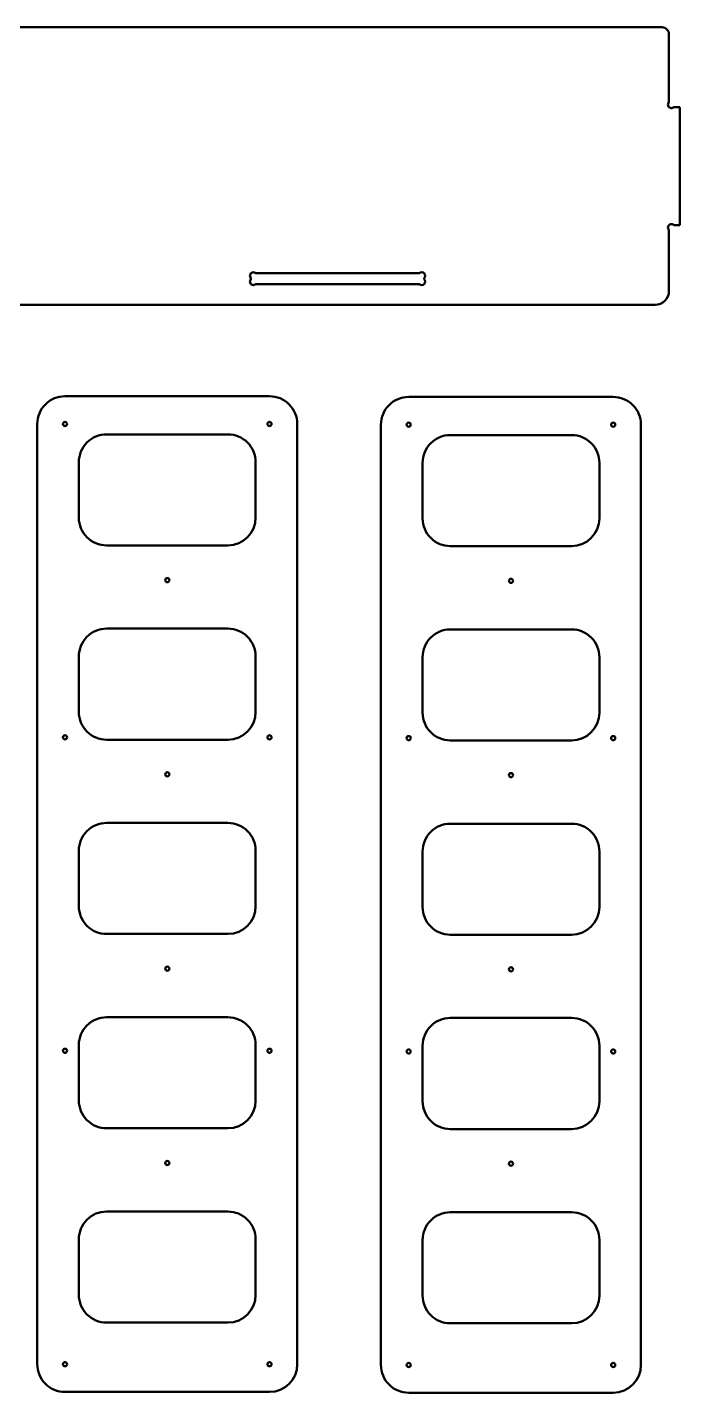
# Model space of a CAD drawing. Header units: millimetres. Extents: x -4457 to 5436, y 521 to 6420.
# Drawn here: x 5 to 946, y 777 to 2745 of the extents above; entities that cross this region are included whole.
import ezdxf

# ---------------------------------------------------------------- set-up
doc = ezdxf.new("R2010")
doc.units = ezdxf.units.MM
doc.header["$MEASUREMENT"] = 0
doc.layers.add('layer 1', color=7, linetype='Continuous')

msp = doc.modelspace()

# ---------------------------------------------------------------- linework, layer by layer
at = {"layer": 'layer 1', "lineweight": 50}
for points in [[(920.0793, 2744.6323), (920.0793, 2744.6323), (-15.9207, 2744.6323), (-15.9207, 2744.6323)], [(930.0793, 2636.7033), (930.0793, 2636.7033), (930.0793, 2734.6323), (930.0793, 2734.6323)], [(945.5793, 2629.6323), (945.5793, 2629.6323), (937.1504, 2629.6323), (937.1504, 2629.6323)], [(945.5793, 2459.6323), (945.5793, 2459.6323), (945.5793, 2629.6323), (945.5793, 2629.6323)], [(937.1504, 2459.6323), (937.1504, 2459.6323), (945.5793, 2459.6323), (945.5793, 2459.6323)], [(930.0793, 2364.6323), (930.0793, 2364.6323), (930.0793, 2452.5612), (930.0793, 2452.5612)], [(327.0793, 2381.7033), (327.0793, 2381.7033), (327.0793, 2383.0612), (327.0793, 2383.0612)], [(334.1504, 2390.1323), (334.1504, 2390.1323), (570.0083, 2390.1323), (570.0083, 2390.1323)], [(577.0793, 2383.0612), (577.0793, 2383.0612), (577.0793, 2381.7033), (577.0793, 2381.7033)], [(570.0083, 2374.6323), (570.0083, 2374.6323), (334.1504, 2374.6323), (334.1504, 2374.6323)], [(910.0793, 2344.6323), (921.125, 2344.6323), (930.0793, 2353.5865), (930.0793, 2364.6321)], [(-5.9207, 2344.6323), (-5.9207, 2344.6323), (910.0793, 2344.6323), (910.0793, 2344.6323)], [(353.9387, 2213.0033), (353.9387, 2213.0033), (58.9387, 2213.0033), (58.9387, 2213.0033)], [(849.6816, 2211.9491), (849.6816, 2211.9491), (554.6816, 2211.9491), (554.6816, 2211.9491)], [(18.9387, 2173.0033), (18.9387, 2173.0033), (18.9387, 818.0033), (18.9387, 818.0033)], [(393.9387, 818.0033), (393.9387, 818.0033), (393.9387, 2173.0033), (393.9387, 2173.0033)], [(514.6816, 2171.9491), (514.6816, 2171.9491), (514.6816, 816.9491), (514.6816, 816.9491)], [(889.6816, 816.9491), (889.6816, 816.9491), (889.6816, 2171.9491), (889.6816, 2171.9491)], [(118.9387, 2158.0033), (118.9387, 2158.0033), (293.9387, 2158.0033), (293.9387, 2158.0033)], [(614.6816, 2156.9491), (614.6816, 2156.9491), (789.6816, 2156.9491), (789.6816, 2156.9491)], [(78.9387, 2038.0033), (78.9387, 2038.0033), (78.9387, 2118.0033), (78.9387, 2118.0033)], [(333.9387, 2118.0033), (333.9387, 2118.0033), (333.9387, 2038.0033), (333.9387, 2038.0033)], [(574.6816, 2036.9491), (574.6816, 2036.9491), (574.6816, 2116.9491), (574.6816, 2116.9491)], [(829.6816, 2116.9491), (829.6816, 2116.9491), (829.6816, 2036.9491), (829.6816, 2036.9491)], [(293.9387, 1998.0033), (316.03, 1998.0033), (333.9386, 2015.9118), (333.9387, 2038.0031)], [(789.6816, 1996.9491), (811.7729, 1996.9491), (829.6815, 2014.8576), (829.6816, 2036.9489)], [(293.9387, 1998.0033), (293.9387, 1998.0033), (118.9387, 1998.0033), (118.9387, 1998.0033)], [(789.6816, 1996.9491), (789.6816, 1996.9491), (614.6816, 1996.9491), (614.6816, 1996.9491)], [(118.9387, 1878.0033), (118.9387, 1878.0033), (293.9387, 1878.0033), (293.9387, 1878.0033)], [(614.6816, 1876.9491), (614.6816, 1876.9491), (789.6816, 1876.9491), (789.6816, 1876.9491)], [(78.9387, 1758.0033), (78.9387, 1758.0033), (78.9387, 1838.0033), (78.9387, 1838.0033)], [(333.9387, 1838.0033), (333.9387, 1838.0033), (333.9387, 1758.0033), (333.9387, 1758.0033)], [(574.6816, 1756.9491), (574.6816, 1756.9491), (574.6816, 1836.9491), (574.6816, 1836.9491)], [(829.6816, 1836.9491), (829.6816, 1836.9491), (829.6816, 1756.9491), (829.6816, 1756.9491)], [(293.9387, 1718.0033), (316.03, 1718.0033), (333.9386, 1735.9118), (333.9387, 1758.0031)], [(789.6816, 1716.9491), (811.7729, 1716.9491), (829.6815, 1734.8576), (829.6816, 1756.9489)], [(293.9387, 1718.0033), (293.9387, 1718.0033), (118.9387, 1718.0033), (118.9387, 1718.0033)], [(789.6816, 1716.9491), (789.6816, 1716.9491), (614.6816, 1716.9491), (614.6816, 1716.9491)], [(118.9387, 1598.0033), (118.9387, 1598.0033), (293.9387, 1598.0033), (293.9387, 1598.0033)], [(614.6816, 1596.9491), (614.6816, 1596.9491), (789.6816, 1596.9491), (789.6816, 1596.9491)], [(78.9387, 1478.0033), (78.9387, 1478.0033), (78.9387, 1558.0033), (78.9387, 1558.0033)], [(333.9387, 1558.0033), (333.9387, 1558.0033), (333.9387, 1478.0033), (333.9387, 1478.0033)], [(574.6816, 1476.9491), (574.6816, 1476.9491), (574.6816, 1556.9491), (574.6816, 1556.9491)], [(829.6816, 1556.9491), (829.6816, 1556.9491), (829.6816, 1476.9491), (829.6816, 1476.9491)], [(293.9387, 1438.0033), (316.03, 1438.0033), (333.9386, 1455.9118), (333.9387, 1478.0031)], [(789.6816, 1436.9491), (811.7729, 1436.9491), (829.6815, 1454.8576), (829.6816, 1476.9489)], [(293.9387, 1438.0033), (293.9387, 1438.0033), (118.9387, 1438.0033), (118.9387, 1438.0033)], [(789.6816, 1436.9491), (789.6816, 1436.9491), (614.6816, 1436.9491), (614.6816, 1436.9491)], [(118.9387, 1318.0033), (118.9387, 1318.0033), (293.9387, 1318.0033), (293.9387, 1318.0033)], [(614.6816, 1316.9491), (614.6816, 1316.9491), (789.6816, 1316.9491), (789.6816, 1316.9491)], [(78.9387, 1198.0033), (78.9387, 1198.0033), (78.9387, 1278.0033), (78.9387, 1278.0033)], [(333.9387, 1278.0033), (333.9387, 1278.0033), (333.9387, 1198.0033), (333.9387, 1198.0033)], [(574.6816, 1196.9491), (574.6816, 1196.9491), (574.6816, 1276.9491), (574.6816, 1276.9491)], [(829.6816, 1276.9491), (829.6816, 1276.9491), (829.6816, 1196.9491), (829.6816, 1196.9491)], [(293.9387, 1158.0033), (316.03, 1158.0033), (333.9386, 1175.9118), (333.9387, 1198.0031)], [(789.6816, 1156.9491), (811.7729, 1156.9491), (829.6815, 1174.8576), (829.6816, 1196.9489)], [(293.9387, 1158.0033), (293.9387, 1158.0033), (118.9387, 1158.0033), (118.9387, 1158.0033)], [(789.6816, 1156.9491), (789.6816, 1156.9491), (614.6816, 1156.9491), (614.6816, 1156.9491)], [(118.9387, 1038.0033), (118.9387, 1038.0033), (293.9387, 1038.0033), (293.9387, 1038.0033)], [(614.6816, 1036.9491), (614.6816, 1036.9491), (789.6816, 1036.9491), (789.6816, 1036.9491)], [(78.9387, 918.0033), (78.9387, 918.0033), (78.9387, 998.0033), (78.9387, 998.0033)], [(333.9387, 998.0033), (333.9387, 998.0033), (333.9387, 918.0033), (333.9387, 918.0033)], [(574.6816, 916.9491), (574.6816, 916.9491), (574.6816, 996.9491), (574.6816, 996.9491)], [(829.6816, 996.9491), (829.6816, 996.9491), (829.6816, 916.9491), (829.6816, 916.9491)], [(293.9387, 878.0033), (316.03, 878.0033), (333.9386, 895.9118), (333.9387, 918.0031)], [(789.6816, 876.9491), (811.7729, 876.9491), (829.6815, 894.8576), (829.6816, 916.9489)], [(293.9387, 878.0033), (293.9387, 878.0033), (118.9387, 878.0033), (118.9387, 878.0033)], [(789.6816, 876.9491), (789.6816, 876.9491), (614.6816, 876.9491), (614.6816, 876.9491)], [(353.9387, 778.0033), (376.03, 778.0033), (393.9386, 795.9118), (393.9387, 818.0031)], [(849.6816, 776.9491), (871.7729, 776.9491), (889.6815, 794.8576), (889.6816, 816.9489)], [(58.9387, 778.0033), (58.9387, 778.0033), (353.9387, 778.0033), (353.9387, 778.0033)], [(554.6816, 776.9491), (554.6816, 776.9491), (849.6816, 776.9491), (849.6816, 776.9491)]]:
    msp.add_open_spline(points, degree=3, dxfattribs=at)
for points, knots in [([(930.0793, 2734.6323), (930.0793, 2737.2844), (929.0258, 2739.828), (927.1504, 2741.7033), (927.1504, 2741.7033), (925.275, 2743.5787), (922.7315, 2744.6323), (920.0793, 2744.6323)], [0, 0, 0, 0, 0.333333333, 0.333333333, 0.333333333, 0.333333333, 1, 1, 1, 1]), ([(930.0793, 2636.7033), (928.8162, 2635.4402), (928.3229, 2633.5992), (928.7852, 2631.8737), (928.7852, 2631.8737), (929.2476, 2630.1482), (930.5953, 2628.8005), (932.3208, 2628.3382), (932.3208, 2628.3382), (934.0462, 2627.8758), (935.8873, 2628.3691), (937.1504, 2629.6323)], [0, 0, 0, 0, 0.25, 0.25, 0.25, 0.25, 0.5, 0.5, 0.5, 0.5, 1, 1, 1, 1]), ([(937.1504, 2459.6323), (935.8873, 2460.8954), (934.0462, 2461.3887), (932.3208, 2460.9263), (932.3208, 2460.9263), (930.5953, 2460.464), (929.2476, 2459.1163), (928.7852, 2457.3908), (928.7852, 2457.3908), (928.3229, 2455.6654), (928.8162, 2453.8243), (930.0793, 2452.5612)], [0, 0, 0, 0, 0.25, 0.25, 0.25, 0.25, 0.5, 0.5, 0.5, 0.5, 1, 1, 1, 1]), ([(334.1504, 2390.1323), (332.8873, 2391.3954), (331.0462, 2391.8887), (329.3208, 2391.4263), (329.3208, 2391.4263), (327.5953, 2390.964), (326.2476, 2389.6163), (325.7852, 2387.8908), (325.7852, 2387.8908), (325.3229, 2386.1654), (325.8162, 2384.3243), (327.0793, 2383.0612)], [0, 0, 0, 0, 0.25, 0.25, 0.25, 0.25, 0.5, 0.5, 0.5, 0.5, 1, 1, 1, 1]), ([(327.0793, 2381.7033), (325.8162, 2380.4402), (325.3229, 2378.5992), (325.7852, 2376.8737), (325.7852, 2376.8737), (326.2476, 2375.1482), (327.5953, 2373.8005), (329.3208, 2373.3382), (329.3208, 2373.3382), (331.0462, 2372.8758), (332.8873, 2373.3691), (334.1504, 2374.6323)], [0, 0, 0, 0, 0.25, 0.25, 0.25, 0.25, 0.5, 0.5, 0.5, 0.5, 1, 1, 1, 1]), ([(577.0793, 2383.0612), (579.032, 2385.0138), (579.032, 2388.1796), (577.0794, 2390.1322), (577.0794, 2390.1322), (575.1267, 2392.0849), (571.9609, 2392.0849), (570.0083, 2390.1323)], [0, 0, 0, 0, 0.333333333, 0.333333333, 0.333333333, 0.333333333, 1, 1, 1, 1]), ([(570.0083, 2374.6323), (571.9609, 2372.6796), (575.1267, 2372.6796), (577.0793, 2374.6322), (577.0793, 2374.6322), (579.032, 2376.5849), (579.032, 2379.7507), (577.0794, 2381.7033)], [0, 0, 0, 0, 0.333333333, 0.333333333, 0.333333333, 0.333333333, 1, 1, 1, 1]), ([(58.9387, 2213.0033), (48.33, 2213.0033), (38.1559, 2208.7891), (30.6544, 2201.2876), (30.6544, 2201.2876), (23.153, 2193.7862), (18.9387, 2183.612), (18.9387, 2173.0033)], [0, 0, 0, 0, 0.333333333, 0.333333333, 0.333333333, 0.333333333, 1, 1, 1, 1]), ([(393.9387, 2173.0033), (393.9387, 2183.612), (389.7244, 2193.7862), (382.223, 2201.2876), (382.223, 2201.2876), (374.7215, 2208.7891), (364.5473, 2213.0033), (353.9387, 2213.0033)], [0, 0, 0, 0, 0.333333333, 0.333333333, 0.333333333, 0.333333333, 1, 1, 1, 1]), ([(554.6816, 2211.9491), (544.0729, 2211.9491), (533.8988, 2207.7348), (526.3973, 2200.2334), (526.3973, 2200.2334), (518.8958, 2192.7319), (514.6816, 2182.5578), (514.6816, 2171.9491)], [0, 0, 0, 0, 0.333333333, 0.333333333, 0.333333333, 0.333333333, 1, 1, 1, 1]), ([(889.6816, 2171.9491), (889.6816, 2182.5578), (885.4673, 2192.7319), (877.9658, 2200.2334), (877.9658, 2200.2334), (870.4644, 2207.7348), (860.2902, 2211.9491), (849.6816, 2211.9491)], [0, 0, 0, 0, 0.333333333, 0.333333333, 0.333333333, 0.333333333, 1, 1, 1, 1]), ([(61.9387, 2173.0033), (61.9387, 2174.6602), (60.5955, 2176.0033), (58.9387, 2176.0033), (58.9387, 2176.0033), (57.2818, 2176.0033), (55.9387, 2174.6602), (55.9387, 2173.0033), (55.9387, 2173.0033), (55.9387, 2171.3465), (57.2818, 2170.0033), (58.9387, 2170.0033), (58.9387, 2170.0033), (60.5955, 2170.0033), (61.9387, 2171.3465), (61.9387, 2173.0033)], [0, 0, 0, 0, 0.2, 0.2, 0.2, 0.2, 0.4, 0.4, 0.4, 0.4, 0.6, 0.6, 0.6, 0.6, 1, 1, 1, 1]), ([(356.9387, 2173.0033), (356.9387, 2174.6602), (355.5955, 2176.0033), (353.9387, 2176.0033), (353.9387, 2176.0033), (352.2818, 2176.0033), (350.9387, 2174.6602), (350.9387, 2173.0033), (350.9387, 2173.0033), (350.9387, 2171.3465), (352.2818, 2170.0033), (353.9387, 2170.0033), (353.9387, 2170.0033), (355.5955, 2170.0033), (356.9387, 2171.3465), (356.9387, 2173.0033)], [0, 0, 0, 0, 0.2, 0.2, 0.2, 0.2, 0.4, 0.4, 0.4, 0.4, 0.6, 0.6, 0.6, 0.6, 1, 1, 1, 1]), ([(557.6816, 2171.9491), (557.6816, 2173.606), (556.3384, 2174.9491), (554.6816, 2174.9491), (554.6816, 2174.9491), (553.0247, 2174.9491), (551.6816, 2173.606), (551.6816, 2171.9491), (551.6816, 2171.9491), (551.6816, 2170.2923), (553.0247, 2168.9491), (554.6816, 2168.9491), (554.6816, 2168.9491), (556.3384, 2168.9491), (557.6816, 2170.2922), (557.6816, 2171.9491)], [0, 0, 0, 0, 0.2, 0.2, 0.2, 0.2, 0.4, 0.4, 0.4, 0.4, 0.6, 0.6, 0.6, 0.6, 1, 1, 1, 1]), ([(852.6816, 2171.9491), (852.6816, 2173.606), (851.3384, 2174.9491), (849.6816, 2174.9491), (849.6816, 2174.9491), (848.0247, 2174.9491), (846.6816, 2173.606), (846.6816, 2171.9491), (846.6816, 2171.9491), (846.6816, 2170.2923), (848.0247, 2168.9491), (849.6816, 2168.9491), (849.6816, 2168.9491), (851.3384, 2168.9491), (852.6816, 2170.2922), (852.6816, 2171.9491)], [0, 0, 0, 0, 0.2, 0.2, 0.2, 0.2, 0.4, 0.4, 0.4, 0.4, 0.6, 0.6, 0.6, 0.6, 1, 1, 1, 1]), ([(118.9387, 2158.0033), (108.33, 2158.0033), (98.1559, 2153.7891), (90.6544, 2146.2876), (90.6544, 2146.2876), (83.153, 2138.7862), (78.9387, 2128.612), (78.9387, 2118.0033)], [0, 0, 0, 0, 0.333333333, 0.333333333, 0.333333333, 0.333333333, 1, 1, 1, 1]), ([(333.9387, 2118.0033), (333.9387, 2128.612), (329.7244, 2138.7862), (322.223, 2146.2876), (322.223, 2146.2876), (314.7215, 2153.7891), (304.5473, 2158.0033), (293.9387, 2158.0033)], [0, 0, 0, 0, 0.333333333, 0.333333333, 0.333333333, 0.333333333, 1, 1, 1, 1]), ([(614.6816, 2156.9491), (604.0729, 2156.9491), (593.8988, 2152.7348), (586.3973, 2145.2334), (586.3973, 2145.2334), (578.8958, 2137.7319), (574.6816, 2127.5578), (574.6816, 2116.9491)], [0, 0, 0, 0, 0.333333333, 0.333333333, 0.333333333, 0.333333333, 1, 1, 1, 1]), ([(829.6816, 2116.9491), (829.6816, 2127.5578), (825.4673, 2137.7319), (817.9658, 2145.2334), (817.9658, 2145.2334), (810.4644, 2152.7348), (800.2902, 2156.9491), (789.6816, 2156.9491)], [0, 0, 0, 0, 0.333333333, 0.333333333, 0.333333333, 0.333333333, 1, 1, 1, 1]), ([(78.9387, 2038.0033), (78.9387, 2027.3947), (83.153, 2017.2205), (90.6544, 2009.7191), (90.6544, 2009.7191), (98.1559, 2002.2176), (108.33, 1998.0033), (118.9387, 1998.0033)], [0, 0, 0, 0, 0.333333333, 0.333333333, 0.333333333, 0.333333333, 1, 1, 1, 1]), ([(574.6816, 2036.9491), (574.6816, 2026.3405), (578.8958, 2016.1663), (586.3973, 2008.6648), (586.3973, 2008.6648), (593.8988, 2001.1634), (604.0729, 1996.9491), (614.6816, 1996.9491)], [0, 0, 0, 0, 0.333333333, 0.333333333, 0.333333333, 0.333333333, 1, 1, 1, 1]), ([(209.4387, 1948.0033), (209.4387, 1949.6602), (208.0955, 1951.0033), (206.4387, 1951.0033), (206.4387, 1951.0033), (204.7818, 1951.0033), (203.4387, 1949.6602), (203.4387, 1948.0033), (203.4387, 1948.0033), (203.4387, 1946.3465), (204.7818, 1945.0033), (206.4387, 1945.0033), (206.4387, 1945.0033), (208.0955, 1945.0033), (209.4387, 1946.3465), (209.4387, 1948.0033)], [0, 0, 0, 0, 0.2, 0.2, 0.2, 0.2, 0.4, 0.4, 0.4, 0.4, 0.6, 0.6, 0.6, 0.6, 1, 1, 1, 1]), ([(705.1816, 1946.9491), (705.1816, 1948.606), (703.8384, 1949.9491), (702.1816, 1949.9491), (702.1816, 1949.9491), (700.5247, 1949.9491), (699.1816, 1948.606), (699.1816, 1946.9491), (699.1816, 1946.9491), (699.1816, 1945.2923), (700.5247, 1943.9491), (702.1816, 1943.9491), (702.1816, 1943.9491), (703.8384, 1943.9491), (705.1816, 1945.2922), (705.1816, 1946.9491)], [0, 0, 0, 0, 0.2, 0.2, 0.2, 0.2, 0.4, 0.4, 0.4, 0.4, 0.6, 0.6, 0.6, 0.6, 1, 1, 1, 1]), ([(118.9387, 1878.0033), (108.33, 1878.0033), (98.1559, 1873.7891), (90.6544, 1866.2876), (90.6544, 1866.2876), (83.153, 1858.7862), (78.9387, 1848.612), (78.9387, 1838.0033)], [0, 0, 0, 0, 0.333333333, 0.333333333, 0.333333333, 0.333333333, 1, 1, 1, 1]), ([(333.9387, 1838.0033), (333.9387, 1848.612), (329.7244, 1858.7862), (322.223, 1866.2876), (322.223, 1866.2876), (314.7215, 1873.7891), (304.5473, 1878.0033), (293.9387, 1878.0033)], [0, 0, 0, 0, 0.333333333, 0.333333333, 0.333333333, 0.333333333, 1, 1, 1, 1]), ([(614.6816, 1876.9491), (604.0729, 1876.9491), (593.8988, 1872.7348), (586.3973, 1865.2334), (586.3973, 1865.2334), (578.8958, 1857.7319), (574.6816, 1847.5578), (574.6816, 1836.9491)], [0, 0, 0, 0, 0.333333333, 0.333333333, 0.333333333, 0.333333333, 1, 1, 1, 1]), ([(829.6816, 1836.9491), (829.6816, 1847.5578), (825.4673, 1857.7319), (817.9658, 1865.2334), (817.9658, 1865.2334), (810.4644, 1872.7348), (800.2902, 1876.9491), (789.6816, 1876.9491)], [0, 0, 0, 0, 0.333333333, 0.333333333, 0.333333333, 0.333333333, 1, 1, 1, 1]), ([(78.9387, 1758.0033), (78.9387, 1747.3947), (83.153, 1737.2205), (90.6544, 1729.7191), (90.6544, 1729.7191), (98.1559, 1722.2176), (108.33, 1718.0033), (118.9387, 1718.0033)], [0, 0, 0, 0, 0.333333333, 0.333333333, 0.333333333, 0.333333333, 1, 1, 1, 1]), ([(574.6816, 1756.9491), (574.6816, 1746.3405), (578.8958, 1736.1663), (586.3973, 1728.6648), (586.3973, 1728.6648), (593.8988, 1721.1634), (604.0729, 1716.9491), (614.6816, 1716.9491)], [0, 0, 0, 0, 0.333333333, 0.333333333, 0.333333333, 0.333333333, 1, 1, 1, 1]), ([(61.9387, 1721.3367), (61.9387, 1722.9935), (60.5955, 1724.3367), (58.9387, 1724.3367), (58.9387, 1724.3367), (57.2818, 1724.3367), (55.9387, 1722.9935), (55.9387, 1721.3367), (55.9387, 1721.3367), (55.9387, 1719.6798), (57.2818, 1718.3367), (58.9387, 1718.3367), (58.9387, 1718.3367), (60.5955, 1718.3367), (61.9387, 1719.6798), (61.9387, 1721.3367)], [0, 0, 0, 0, 0.2, 0.2, 0.2, 0.2, 0.4, 0.4, 0.4, 0.4, 0.6, 0.6, 0.6, 0.6, 1, 1, 1, 1]), ([(356.9387, 1721.3367), (356.9387, 1722.9935), (355.5955, 1724.3367), (353.9387, 1724.3367), (353.9387, 1724.3367), (352.2818, 1724.3367), (350.9387, 1722.9935), (350.9387, 1721.3367), (350.9387, 1721.3367), (350.9387, 1719.6798), (352.2818, 1718.3367), (353.9387, 1718.3367), (353.9387, 1718.3367), (355.5955, 1718.3367), (356.9387, 1719.6798), (356.9387, 1721.3367)], [0, 0, 0, 0, 0.2, 0.2, 0.2, 0.2, 0.4, 0.4, 0.4, 0.4, 0.6, 0.6, 0.6, 0.6, 1, 1, 1, 1]), ([(557.6816, 1720.2824), (557.6816, 1721.9393), (556.3384, 1723.2824), (554.6816, 1723.2824), (554.6816, 1723.2824), (553.0247, 1723.2825), (551.6816, 1721.9393), (551.6816, 1720.2825), (551.6816, 1720.2825), (551.6816, 1718.6256), (553.0247, 1717.2825), (554.6816, 1717.2824), (554.6816, 1717.2824), (556.3384, 1717.2824), (557.6816, 1718.6256), (557.6816, 1720.2824)], [0, 0, 0, 0, 0.2, 0.2, 0.2, 0.2, 0.4, 0.4, 0.4, 0.4, 0.6, 0.6, 0.6, 0.6, 1, 1, 1, 1]), ([(852.6816, 1720.2824), (852.6816, 1721.9393), (851.3384, 1723.2824), (849.6816, 1723.2824), (849.6816, 1723.2824), (848.0247, 1723.2825), (846.6816, 1721.9393), (846.6816, 1720.2825), (846.6816, 1720.2825), (846.6816, 1718.6256), (848.0247, 1717.2825), (849.6816, 1717.2824), (849.6816, 1717.2824), (851.3384, 1717.2824), (852.6816, 1718.6256), (852.6816, 1720.2824)], [0, 0, 0, 0, 0.2, 0.2, 0.2, 0.2, 0.4, 0.4, 0.4, 0.4, 0.6, 0.6, 0.6, 0.6, 1, 1, 1, 1]), ([(209.4387, 1668.0033), (209.4387, 1669.6602), (208.0955, 1671.0033), (206.4387, 1671.0033), (206.4387, 1671.0033), (204.7818, 1671.0033), (203.4387, 1669.6602), (203.4387, 1668.0033), (203.4387, 1668.0033), (203.4387, 1666.3465), (204.7818, 1665.0033), (206.4387, 1665.0033), (206.4387, 1665.0033), (208.0955, 1665.0033), (209.4387, 1666.3465), (209.4387, 1668.0033)], [0, 0, 0, 0, 0.2, 0.2, 0.2, 0.2, 0.4, 0.4, 0.4, 0.4, 0.6, 0.6, 0.6, 0.6, 1, 1, 1, 1]), ([(705.1816, 1666.9491), (705.1816, 1668.606), (703.8384, 1669.9491), (702.1816, 1669.9491), (702.1816, 1669.9491), (700.5247, 1669.9491), (699.1816, 1668.606), (699.1816, 1666.9491), (699.1816, 1666.9491), (699.1816, 1665.2923), (700.5247, 1663.9491), (702.1816, 1663.9491), (702.1816, 1663.9491), (703.8384, 1663.9491), (705.1816, 1665.2922), (705.1816, 1666.9491)], [0, 0, 0, 0, 0.2, 0.2, 0.2, 0.2, 0.4, 0.4, 0.4, 0.4, 0.6, 0.6, 0.6, 0.6, 1, 1, 1, 1]), ([(118.9387, 1598.0033), (108.33, 1598.0033), (98.1559, 1593.7891), (90.6544, 1586.2876), (90.6544, 1586.2876), (83.153, 1578.7862), (78.9387, 1568.612), (78.9387, 1558.0033)], [0, 0, 0, 0, 0.333333333, 0.333333333, 0.333333333, 0.333333333, 1, 1, 1, 1]), ([(333.9387, 1558.0033), (333.9387, 1568.612), (329.7244, 1578.7862), (322.223, 1586.2876), (322.223, 1586.2876), (314.7215, 1593.7891), (304.5473, 1598.0033), (293.9387, 1598.0033)], [0, 0, 0, 0, 0.333333333, 0.333333333, 0.333333333, 0.333333333, 1, 1, 1, 1]), ([(614.6816, 1596.9491), (604.0729, 1596.9491), (593.8988, 1592.7348), (586.3973, 1585.2334), (586.3973, 1585.2334), (578.8958, 1577.7319), (574.6816, 1567.5578), (574.6816, 1556.9491)], [0, 0, 0, 0, 0.333333333, 0.333333333, 0.333333333, 0.333333333, 1, 1, 1, 1]), ([(829.6816, 1556.9491), (829.6816, 1567.5578), (825.4673, 1577.7319), (817.9658, 1585.2334), (817.9658, 1585.2334), (810.4644, 1592.7348), (800.2902, 1596.9491), (789.6816, 1596.9491)], [0, 0, 0, 0, 0.333333333, 0.333333333, 0.333333333, 0.333333333, 1, 1, 1, 1]), ([(78.9387, 1478.0033), (78.9387, 1467.3947), (83.153, 1457.2205), (90.6544, 1449.7191), (90.6544, 1449.7191), (98.1559, 1442.2176), (108.33, 1438.0033), (118.9387, 1438.0033)], [0, 0, 0, 0, 0.333333333, 0.333333333, 0.333333333, 0.333333333, 1, 1, 1, 1]), ([(574.6816, 1476.9491), (574.6816, 1466.3405), (578.8958, 1456.1663), (586.3973, 1448.6648), (586.3973, 1448.6648), (593.8988, 1441.1634), (604.0729, 1436.9491), (614.6816, 1436.9491)], [0, 0, 0, 0, 0.333333333, 0.333333333, 0.333333333, 0.333333333, 1, 1, 1, 1]), ([(209.4387, 1388.0033), (209.4387, 1389.6602), (208.0955, 1391.0033), (206.4387, 1391.0033), (206.4387, 1391.0033), (204.7818, 1391.0033), (203.4387, 1389.6602), (203.4387, 1388.0033), (203.4387, 1388.0033), (203.4387, 1386.3465), (204.7818, 1385.0033), (206.4387, 1385.0033), (206.4387, 1385.0033), (208.0955, 1385.0033), (209.4387, 1386.3465), (209.4387, 1388.0033)], [0, 0, 0, 0, 0.2, 0.2, 0.2, 0.2, 0.4, 0.4, 0.4, 0.4, 0.6, 0.6, 0.6, 0.6, 1, 1, 1, 1]), ([(705.1816, 1386.9491), (705.1816, 1388.606), (703.8384, 1389.9491), (702.1816, 1389.9491), (702.1816, 1389.9491), (700.5247, 1389.9491), (699.1816, 1388.606), (699.1816, 1386.9491), (699.1816, 1386.9491), (699.1816, 1385.2923), (700.5247, 1383.9491), (702.1816, 1383.9491), (702.1816, 1383.9491), (703.8384, 1383.9491), (705.1816, 1385.2922), (705.1816, 1386.9491)], [0, 0, 0, 0, 0.2, 0.2, 0.2, 0.2, 0.4, 0.4, 0.4, 0.4, 0.6, 0.6, 0.6, 0.6, 1, 1, 1, 1]), ([(118.9387, 1318.0033), (108.33, 1318.0033), (98.1559, 1313.7891), (90.6544, 1306.2876), (90.6544, 1306.2876), (83.153, 1298.7862), (78.9387, 1288.612), (78.9387, 1278.0033)], [0, 0, 0, 0, 0.333333333, 0.333333333, 0.333333333, 0.333333333, 1, 1, 1, 1]), ([(333.9387, 1278.0033), (333.9387, 1288.612), (329.7244, 1298.7862), (322.223, 1306.2876), (322.223, 1306.2876), (314.7215, 1313.7891), (304.5473, 1318.0033), (293.9387, 1318.0033)], [0, 0, 0, 0, 0.333333333, 0.333333333, 0.333333333, 0.333333333, 1, 1, 1, 1]), ([(614.6816, 1316.9491), (604.0729, 1316.9491), (593.8988, 1312.7348), (586.3973, 1305.2334), (586.3973, 1305.2334), (578.8958, 1297.7319), (574.6816, 1287.5578), (574.6816, 1276.9491)], [0, 0, 0, 0, 0.333333333, 0.333333333, 0.333333333, 0.333333333, 1, 1, 1, 1]), ([(829.6816, 1276.9491), (829.6816, 1287.5578), (825.4673, 1297.7319), (817.9658, 1305.2334), (817.9658, 1305.2334), (810.4644, 1312.7348), (800.2902, 1316.9491), (789.6816, 1316.9491)], [0, 0, 0, 0, 0.333333333, 0.333333333, 0.333333333, 0.333333333, 1, 1, 1, 1]), ([(61.9387, 1269.67), (61.9387, 1271.3269), (60.5955, 1272.67), (58.9387, 1272.67), (58.9387, 1272.67), (57.2818, 1272.67), (55.9387, 1271.3269), (55.9387, 1269.67), (55.9387, 1269.67), (55.9387, 1268.0132), (57.2818, 1266.67), (58.9387, 1266.67), (58.9387, 1266.67), (60.5955, 1266.67), (61.9387, 1268.0131), (61.9387, 1269.67)], [0, 0, 0, 0, 0.2, 0.2, 0.2, 0.2, 0.4, 0.4, 0.4, 0.4, 0.6, 0.6, 0.6, 0.6, 1, 1, 1, 1]), ([(356.9387, 1269.67), (356.9387, 1271.3269), (355.5955, 1272.67), (353.9387, 1272.67), (353.9387, 1272.67), (352.2818, 1272.67), (350.9387, 1271.3269), (350.9387, 1269.67), (350.9387, 1269.67), (350.9387, 1268.0132), (352.2818, 1266.67), (353.9387, 1266.67), (353.9387, 1266.67), (355.5955, 1266.67), (356.9387, 1268.0131), (356.9387, 1269.67)], [0, 0, 0, 0, 0.2, 0.2, 0.2, 0.2, 0.4, 0.4, 0.4, 0.4, 0.6, 0.6, 0.6, 0.6, 1, 1, 1, 1]), ([(557.6816, 1268.6158), (557.6816, 1270.2726), (556.3384, 1271.6158), (554.6816, 1271.6158), (554.6816, 1271.6158), (553.0247, 1271.6158), (551.6816, 1270.2726), (551.6816, 1268.6158), (551.6816, 1268.6158), (551.6816, 1266.9589), (553.0247, 1265.6158), (554.6816, 1265.6158), (554.6816, 1265.6158), (556.3384, 1265.6158), (557.6816, 1266.9589), (557.6816, 1268.6158)], [0, 0, 0, 0, 0.2, 0.2, 0.2, 0.2, 0.4, 0.4, 0.4, 0.4, 0.6, 0.6, 0.6, 0.6, 1, 1, 1, 1]), ([(852.6816, 1268.6158), (852.6816, 1270.2726), (851.3384, 1271.6158), (849.6816, 1271.6158), (849.6816, 1271.6158), (848.0247, 1271.6158), (846.6816, 1270.2726), (846.6816, 1268.6158), (846.6816, 1268.6158), (846.6816, 1266.9589), (848.0247, 1265.6158), (849.6816, 1265.6158), (849.6816, 1265.6158), (851.3384, 1265.6158), (852.6816, 1266.9589), (852.6816, 1268.6158)], [0, 0, 0, 0, 0.2, 0.2, 0.2, 0.2, 0.4, 0.4, 0.4, 0.4, 0.6, 0.6, 0.6, 0.6, 1, 1, 1, 1]), ([(78.9387, 1198.0033), (78.9387, 1187.3947), (83.153, 1177.2205), (90.6544, 1169.7191), (90.6544, 1169.7191), (98.1559, 1162.2176), (108.33, 1158.0033), (118.9387, 1158.0033)], [0, 0, 0, 0, 0.333333333, 0.333333333, 0.333333333, 0.333333333, 1, 1, 1, 1]), ([(574.6816, 1196.9491), (574.6816, 1186.3405), (578.8958, 1176.1663), (586.3973, 1168.6648), (586.3973, 1168.6648), (593.8988, 1161.1634), (604.0729, 1156.9491), (614.6816, 1156.9491)], [0, 0, 0, 0, 0.333333333, 0.333333333, 0.333333333, 0.333333333, 1, 1, 1, 1]), ([(209.4387, 1108.0033), (209.4387, 1109.6602), (208.0955, 1111.0033), (206.4387, 1111.0033), (206.4387, 1111.0033), (204.7818, 1111.0033), (203.4387, 1109.6602), (203.4387, 1108.0033), (203.4387, 1108.0033), (203.4387, 1106.3465), (204.7818, 1105.0033), (206.4387, 1105.0033), (206.4387, 1105.0033), (208.0955, 1105.0033), (209.4387, 1106.3465), (209.4387, 1108.0033)], [0, 0, 0, 0, 0.2, 0.2, 0.2, 0.2, 0.4, 0.4, 0.4, 0.4, 0.6, 0.6, 0.6, 0.6, 1, 1, 1, 1]), ([(705.1816, 1106.9491), (705.1816, 1108.606), (703.8384, 1109.9491), (702.1816, 1109.9491), (702.1816, 1109.9491), (700.5247, 1109.9491), (699.1816, 1108.606), (699.1816, 1106.9491), (699.1816, 1106.9491), (699.1816, 1105.2923), (700.5247, 1103.9491), (702.1816, 1103.9491), (702.1816, 1103.9491), (703.8384, 1103.9491), (705.1816, 1105.2922), (705.1816, 1106.9491)], [0, 0, 0, 0, 0.2, 0.2, 0.2, 0.2, 0.4, 0.4, 0.4, 0.4, 0.6, 0.6, 0.6, 0.6, 1, 1, 1, 1]), ([(118.9387, 1038.0033), (108.33, 1038.0033), (98.1559, 1033.7891), (90.6544, 1026.2876), (90.6544, 1026.2876), (83.153, 1018.7862), (78.9387, 1008.612), (78.9387, 998.0033)], [0, 0, 0, 0, 0.333333333, 0.333333333, 0.333333333, 0.333333333, 1, 1, 1, 1]), ([(333.9387, 998.0033), (333.9387, 1008.612), (329.7244, 1018.7862), (322.223, 1026.2876), (322.223, 1026.2876), (314.7215, 1033.7891), (304.5473, 1038.0033), (293.9387, 1038.0033)], [0, 0, 0, 0, 0.333333333, 0.333333333, 0.333333333, 0.333333333, 1, 1, 1, 1]), ([(614.6816, 1036.9491), (604.0729, 1036.9491), (593.8988, 1032.7348), (586.3973, 1025.2334), (586.3973, 1025.2334), (578.8958, 1017.7319), (574.6816, 1007.5578), (574.6816, 996.9491)], [0, 0, 0, 0, 0.333333333, 0.333333333, 0.333333333, 0.333333333, 1, 1, 1, 1]), ([(829.6816, 996.9491), (829.6816, 1007.5578), (825.4673, 1017.7319), (817.9658, 1025.2334), (817.9658, 1025.2334), (810.4644, 1032.7348), (800.2902, 1036.9491), (789.6816, 1036.9491)], [0, 0, 0, 0, 0.333333333, 0.333333333, 0.333333333, 0.333333333, 1, 1, 1, 1]), ([(78.9387, 918.0033), (78.9387, 907.3947), (83.153, 897.2205), (90.6544, 889.7191), (90.6544, 889.7191), (98.1559, 882.2176), (108.33, 878.0033), (118.9387, 878.0033)], [0, 0, 0, 0, 0.333333333, 0.333333333, 0.333333333, 0.333333333, 1, 1, 1, 1]), ([(574.6816, 916.9491), (574.6816, 906.3405), (578.8958, 896.1663), (586.3973, 888.6648), (586.3973, 888.6648), (593.8988, 881.1634), (604.0729, 876.9491), (614.6816, 876.9491)], [0, 0, 0, 0, 0.333333333, 0.333333333, 0.333333333, 0.333333333, 1, 1, 1, 1]), ([(18.9387, 818.0033), (18.9387, 807.3947), (23.153, 797.2205), (30.6544, 789.7191), (30.6544, 789.7191), (38.1559, 782.2176), (48.33, 778.0033), (58.9387, 778.0033)], [0, 0, 0, 0, 0.333333333, 0.333333333, 0.333333333, 0.333333333, 1, 1, 1, 1]), ([(61.9387, 818.0033), (61.9387, 819.6602), (60.5955, 821.0033), (58.9387, 821.0033), (58.9387, 821.0033), (57.2818, 821.0033), (55.9387, 819.6602), (55.9387, 818.0033), (55.9387, 818.0033), (55.9387, 816.3465), (57.2818, 815.0033), (58.9387, 815.0033), (58.9387, 815.0033), (60.5955, 815.0033), (61.9387, 816.3465), (61.9387, 818.0033)], [0, 0, 0, 0, 0.2, 0.2, 0.2, 0.2, 0.4, 0.4, 0.4, 0.4, 0.6, 0.6, 0.6, 0.6, 1, 1, 1, 1]), ([(356.9387, 818.0033), (356.9387, 819.6602), (355.5955, 821.0033), (353.9387, 821.0033), (353.9387, 821.0033), (352.2818, 821.0033), (350.9387, 819.6602), (350.9387, 818.0033), (350.9387, 818.0033), (350.9387, 816.3465), (352.2818, 815.0033), (353.9387, 815.0033), (353.9387, 815.0033), (355.5955, 815.0033), (356.9387, 816.3465), (356.9387, 818.0033)], [0, 0, 0, 0, 0.2, 0.2, 0.2, 0.2, 0.4, 0.4, 0.4, 0.4, 0.6, 0.6, 0.6, 0.6, 1, 1, 1, 1]), ([(514.6816, 816.9491), (514.6816, 806.3405), (518.8958, 796.1663), (526.3973, 788.6648), (526.3973, 788.6648), (533.8988, 781.1634), (544.0729, 776.9491), (554.6816, 776.9491)], [0, 0, 0, 0, 0.333333333, 0.333333333, 0.333333333, 0.333333333, 1, 1, 1, 1]), ([(557.6816, 816.9491), (557.6816, 818.606), (556.3384, 819.9491), (554.6816, 819.9491), (554.6816, 819.9491), (553.0247, 819.9491), (551.6816, 818.606), (551.6816, 816.9491), (551.6816, 816.9491), (551.6816, 815.2923), (553.0247, 813.9491), (554.6816, 813.9491), (554.6816, 813.9491), (556.3384, 813.9491), (557.6816, 815.2922), (557.6816, 816.9491)], [0, 0, 0, 0, 0.2, 0.2, 0.2, 0.2, 0.4, 0.4, 0.4, 0.4, 0.6, 0.6, 0.6, 0.6, 1, 1, 1, 1]), ([(852.6816, 816.9491), (852.6816, 818.606), (851.3384, 819.9491), (849.6816, 819.9491), (849.6816, 819.9491), (848.0247, 819.9491), (846.6816, 818.606), (846.6816, 816.9491), (846.6816, 816.9491), (846.6816, 815.2923), (848.0247, 813.9491), (849.6816, 813.9491), (849.6816, 813.9491), (851.3384, 813.9491), (852.6816, 815.2922), (852.6816, 816.9491)], [0, 0, 0, 0, 0.2, 0.2, 0.2, 0.2, 0.4, 0.4, 0.4, 0.4, 0.6, 0.6, 0.6, 0.6, 1, 1, 1, 1])]:
    msp.add_open_spline(points, degree=3, knots=knots, dxfattribs=at)

doc.saveas('drawing.dxf')
